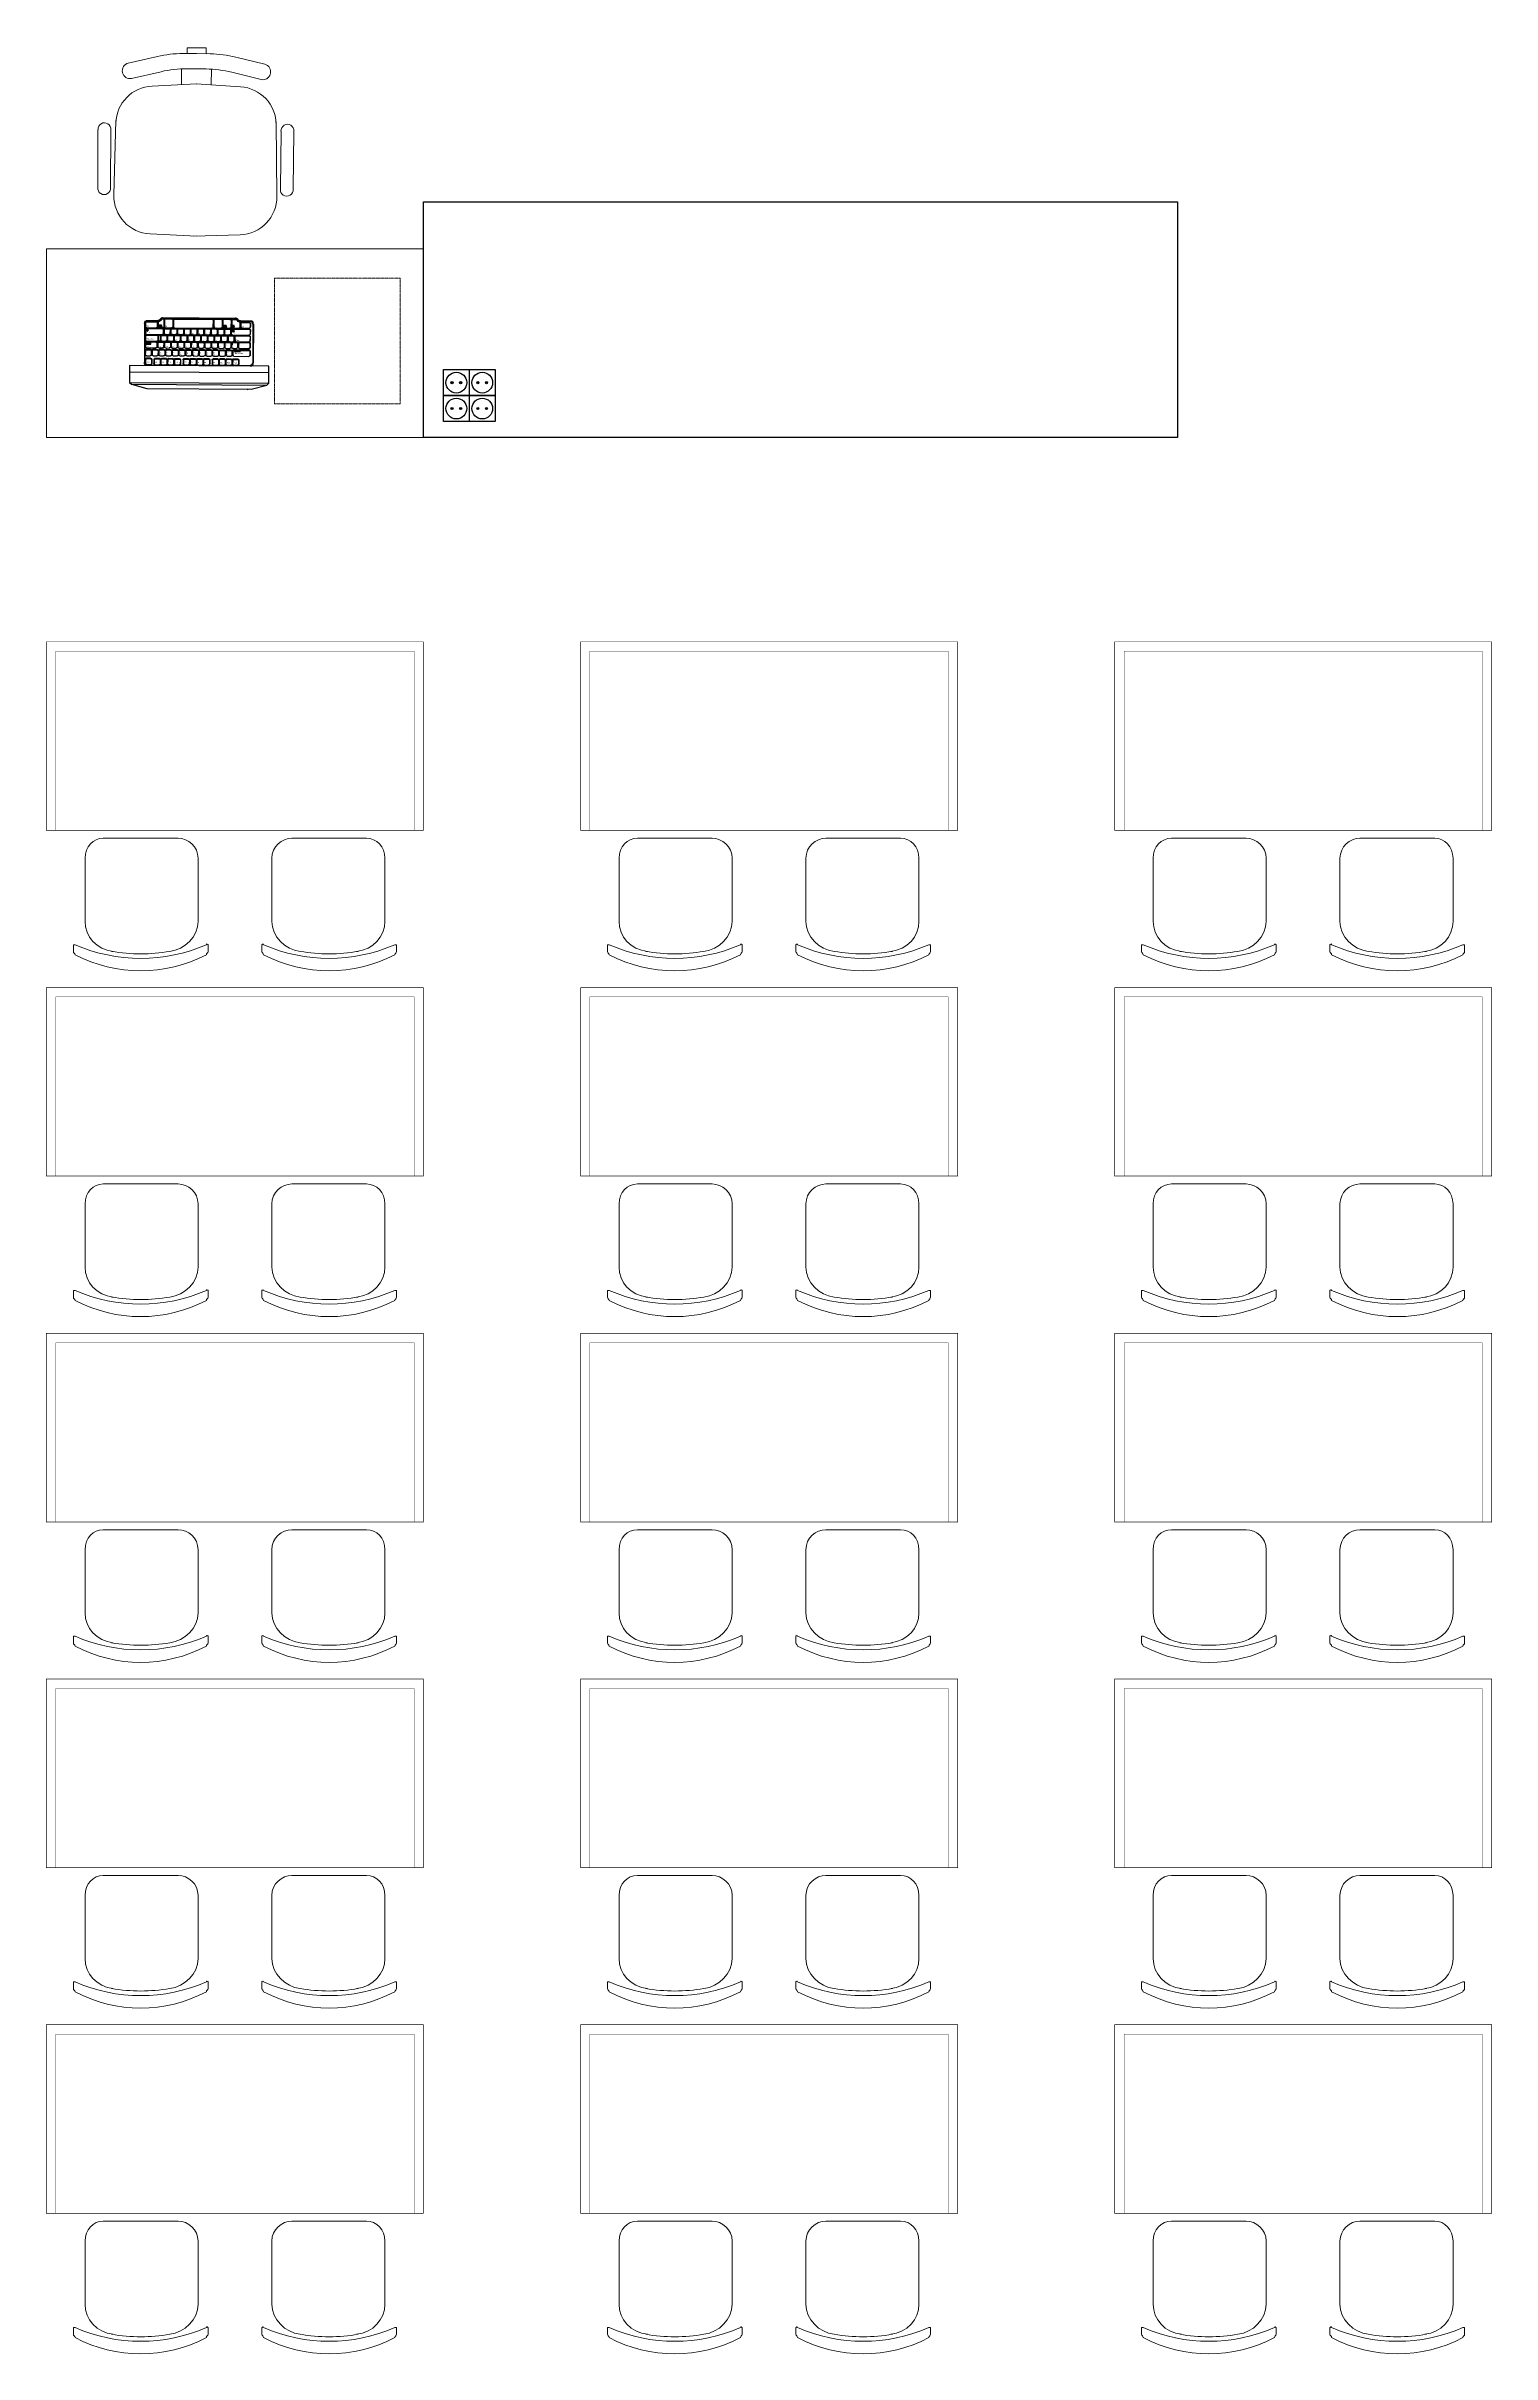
# Model space of a CAD drawing. Header units: millimetres. Extents: x -217756 to 263180, y 55413 to 130608.
# Drawn here: x 58871 to 63473, y 56233 to 63576 of the extents above; entities that cross this region are included whole.
import ezdxf

# ---------------------------------------------------------------- set-up
doc = ezdxf.new("R2010")
doc.units = ezdxf.units.MM
doc.set_wipeout_variables(frame=1)
doc.linetypes.add('HIDDEN', pattern=[6, 4, -2])
doc.layers.add('ТХ_корр_25.03.26', color=1, linetype='Continuous', lineweight=30, plot=False)
doc.layers.add('ТХ_мебель передв', color=250, linetype='Continuous', lineweight=13)
doc.styles.add('Arial 200', font='arial.ttf', dxfattribs={"height": 500})
doc.styles.add('SIMPLEX', font='simplex.shx', dxfattribs={"width": 0.85, "oblique": 7})

# ---------------------------------------------------------------- blocks, each defined once
blk = doc.blocks.new('KEY')
at = {"color": 0}
for p, q in [((-0.2, 0), (0.2, 0)), ((-0.34, -0.54), (-0.34, -0.14)), ((-0.31, -0.5), (-0.31, -0.11)), ((-0.2, -0.61), (0.2, -0.61)), ((-0.2, -0.68), (0.2, -0.68)), ((0.31, -0.5), (0.31, -0.11)), ((0.34, -0.54), (0.34, -0.14))]:
    blk.add_line(p, q, dxfattribs=at)
for centre, radius, start, end in [((0.2, -0.11), 0.109, 360, 90), ((0.2, -0.14), 0.141, 360, 90), ((-0.2, -0.14), 0.141, 90, 180), ((-0.2, -0.54), 0.141, 180, 270), ((-0.2, -0.11), 0.109, 90, 180), ((-0.2, -0.5), 0.109, 180, 270), ((0.2, -0.5), 0.109, 270, 360), ((0.2, -0.54), 0.141, 270, 360)]:
    blk.add_arc(centre, radius, start, end, dxfattribs=at)
blk = doc.blocks.new('A$C6368dfc4')
at = {"true_color": 0x000000}
h = blk.add_hatch(color=18, dxfattribs=at)
h.paths.add_polyline_path([(277427.4, -67974.6), (277424.4, -67972.8), (277427.4, -67972.8)])
h.paths.add_polyline_path([(277427.4, -67972.8), (277424.4, -67972.8), (277427.4, -67971.1)])
h = blk.add_hatch(color=18, dxfattribs=at)
h.paths.add_polyline_path([(277435.8, -67972.4), (277438.9, -67970.6), (277435.8, -67970.6)])
h.paths.add_polyline_path([(277435.8, -67970.6), (277438.9, -67970.6), (277435.8, -67968.8)])
h = blk.add_hatch(color=18, dxfattribs=at)
h.paths.add_polyline_path([(277707.4, -67998), (277704.3, -67996.2), (277707.4, -67996.2)])
h.paths.add_polyline_path([(277707.4, -67996.2), (277704.3, -67996.2), (277707.4, -67994.4)])
at = {"color": 18, "true_color": 0x000000}
for p, q in [((277418.8, -67906.8), (277418, -68030.7)), ((277420.7, -67906.8), (277419.9, -68030.7)), ((277420.7, -67907.6), (277420.6, -67916.3)), ((277421.6, -67907.6), (277421.6, -67917.3)), ((277427.4, -67901.9), (277455.8, -67902.1)), ((277428.4, -67897.3), (277460.4, -67897.5)), ((277428.4, -67899.2), (277460.4, -67899.4)), ((277428.4, -67900), (277455.8, -67900.2)), ((277459.1, -67905.4), (277459, -67917.5)), ((277460, -67904.5), (277460, -67916.5)), ((277461, -67901.5), (277460.9, -67916.5)), ((277462, -67903.2), (277461.9, -67917.5)), ((277463.3, -67912.1), (277465.7, -67918.8)), ((277470.1, -67918.8), (277467.7, -67912.1)), ((277474.4, -67918.8), (277472, -67912.2)), ((277476.7, -67888.5), (277707.7, -67890)), ((277476.7, -67890.5), (277707.7, -67891.9)), ((277476.8, -67890.8), (277476.7, -67890.8)), ((277476.7, -67892.7), (277476.7, -67892.7)), ((277480.1, -67896.1), (277479.9, -67917.6)), ((277481, -67895.1), (277480.9, -67916.7)), ((277481.4, -67895.2), (277481.3, -67916.7)), ((277482.3, -67896.1), (277482.2, -67917.6)), ((277485.7, -67890.9), (277505, -67891)), ((277485.7, -67892.8), (277505, -67892.9)), ((277508.3, -67896.3), (277508.2, -67917.8)), ((277509.2, -67895.3), (277509.1, -67916.8)), ((277509.9, -67895.4), (277509.8, -67916.9)), ((277510.9, -67896.3), (277510.7, -67917.8)), ((277514.2, -67891.1), (277633.1, -67891.8)), ((277514.2, -67893), (277633.1, -67893.7)), ((277636.4, -67897.1), (277636.3, -67918.6)), ((277637.4, -67896.1), (277637.2, -67917.6)), ((277638.3, -67896.1), (277638.2, -67917.6)), ((277639.3, -67897.1), (277639.2, -67918.6)), ((277642.6, -67891.9), (277661.9, -67892)), ((277642.6, -67893.8), (277661.9, -67893.9)), ((277665.2, -67897.2), (277665.1, -67918.8)), ((277666.2, -67896.3), (277666, -67917.8)), ((277666.9, -67896.3), (277666.7, -67917.8)), ((277667.8, -67897.2), (277667.7, -67918.8)), ((277669.2, -67913.4), (277671.5, -67920)), ((277671.2, -67892), (277690.5, -67892.1)), ((277671.2, -67893.9), (277690.5, -67894.1)), ((277675.9, -67920.1), (277673.5, -67913.4)), ((277680.2, -67920.1), (277677.8, -67913.4)), ((277693.8, -67897.4), (277693.6, -67918.9)), ((277694.7, -67896.5), (277694.6, -67918)), ((277695.4, -67896.4), (277695.3, -67918)), ((277696.4, -67897.4), (277696.2, -67919)), ((277703.8, -67913.6), (277698.3, -67913.5)), ((277698.3, -67913.5), (277698.3, -67920.8)), ((277699.2, -67914.7), (277703, -67914.8)), ((277699.2, -67916.5), (277703, -67916.5)), ((277699.7, -67892.2), (277707.7, -67892.2)), ((277699.7, -67894.1), (277707.7, -67894.1)), ((277703.5, -67915.9), (277702.9, -67918.2)), ((277703.9, -67916.6), (277703.5, -67915.9)), ((277703.8, -67920.8), (277703.8, -67913.6)), ((277704.8, -67915.6), (277703.9, -67916.6)), ((277704.3, -67916.9), (277705.2, -67915.9)), ((277705.2, -67917.2), (277704.3, -67916.9)), ((277704.8, -67915.6), (277705.2, -67915.9)), ((277722.3, -67904.8), (277722.2, -67919.1)), ((277723.3, -67903.1), (277723.2, -67918.2)), ((277723.9, -67906.1), (277723.8, -67918.2)), ((277756, -67899.4), (277723.9, -67899.2)), ((277756, -67901.3), (277723.9, -67901.1)), ((277724.8, -67907.1), (277724.8, -67919.1)), ((277728.2, -67901.9), (277751.2, -67902)), ((277728.2, -67903.8), (277751.1, -67903.9)), ((277754.5, -67907.3), (277754.4, -67919.3)), ((277755.4, -67906.3), (277755.3, -67918.4)), ((277763.5, -67908.9), (277762.8, -68032.8)), ((277765.4, -67908.9), (277764.7, -68032.8)), ((277420.3, -67968.4), (277420.2, -67980.5)), ((277420.4, -67947), (277420.4, -67959.1)), ((277420.6, -67925.6), (277420.5, -67937.7)), ((277421.3, -67969.4), (277421.2, -67981.5)), ((277421.4, -67948), (277421.3, -67960.1)), ((277421.5, -67926.6), (277421.4, -67938.7)), ((277426.6, -67928.7), (277423.7, -67928.5)), ((277423.7, -67928.5), (277427.4, -67931.9)), ((277424.4, -67970.7), (277424.3, -67975)), ((277424.4, -67972.8), (277427.4, -67971.1)), ((277424.4, -67972.8), (277438.4, -67972.9)), ((277427.4, -67974.6), (277424.4, -67972.8)), ((277424.5, -67984.8), (277454.4, -67985)), ((277424.6, -67963.4), (277464, -67963.7)), ((277424.6, -67964.2), (277454.5, -67964.4)), ((277424.6, -67966.1), (277454.5, -67966.3)), ((277424.7, -67944.7), (277458, -67944.9)), ((277424.8, -67942), (277474.6, -67942.3)), ((277424.8, -67942.8), (277464.2, -67943)), ((277424.9, -67920.6), (277455.7, -67920.8)), ((277424.9, -67921.4), (277474.7, -67921.7)), ((277424.9, -67923.3), (277474.7, -67923.6)), ((277438.9, -67970.6), (277425.1, -67970.5)), ((277426.6, -67924.8), (277426.6, -67928.7)), ((277426.6, -67924.8), (277428.3, -67924.8)), ((277427.4, -67931.9), (277431.2, -67928.5)), ((277427.4, -67971.1), (277427.4, -67974.6)), ((277428.3, -67928.7), (277428.3, -67924.8)), ((277431.2, -67928.5), (277428.3, -67928.7)), ((277438.9, -67970.6), (277435.8, -67968.8)), ((277435.8, -67968.8), (277435.8, -67972.4)), ((277435.8, -67972.4), (277438.9, -67970.6)), ((277438.9, -67972.7), (277438.9, -67968.8)), ((277457.8, -67969.6), (277457.7, -67981.7)), ((277458.7, -67968.7), (277458.7, -67980.7)), ((277461.3, -67948.2), (277461.2, -67960.3)), ((277462.2, -67947.3), (277462.2, -67959.4)), ((277476.6, -67920.9), (277465.2, -67920.9)), ((277468.4, -67947.3), (277468.3, -67959.4)), ((277478, -67927), (277478, -67939)), ((277479, -67926), (277478.9, -67938.1)), ((277485.5, -67921), (277504.8, -67921.1)), ((277514.1, -67921.2), (277632.9, -67921.9)), ((277642.5, -67922), (277661.7, -67922.1)), ((277671, -67922.1), (277690.3, -67922.3)), ((277693.8, -67927.3), (277693.7, -67939.4)), ((277694.8, -67928.3), (277694.7, -67940.3)), ((277697, -67930.2), (277700.7, -67933.6)), ((277699.9, -67930.4), (277697, -67930.2)), ((277698, -67943.7), (277750.9, -67944)), ((277698.1, -67923.1), (277751, -67923.4)), ((277698.1, -67925), (277751, -67925.3)), ((277698.3, -67917.3), (277703.8, -67917.4)), ((277698.3, -67919), (277703.8, -67919.1)), ((277698.3, -67920.8), (277703.8, -67920.8)), ((277699.1, -67919.9), (277702.9, -67919.9)), ((277699.2, -67918.2), (277702.9, -67918.2)), ((277699.5, -67922.3), (277718.9, -67922.4)), ((277699.9, -67926.5), (277701.6, -67926.5)), ((277699.9, -67926.5), (277699.9, -67930.4)), ((277700.7, -67933.6), (277704.4, -67930.2)), ((277701.6, -67930.4), (277701.6, -67926.5)), ((277704.4, -67930.2), (277701.6, -67930.4)), ((277702.9, -67918.2), (277705.2, -67917.2)), ((277704.8, -67948.8), (277704.7, -67960.9)), ((277705.7, -67949.8), (277705.6, -67961.8)), ((277709, -67965.2), (277750.8, -67965.4)), ((277709.1, -67944.5), (277750.9, -67944.8)), ((277709.1, -67946.4), (277750.9, -67946.7)), ((277716.4, -67970.3), (277716.3, -67982.3)), ((277717.3, -67971.2), (277717.2, -67983.3)), ((277720.5, -67986.6), (277750.6, -67986.8)), ((277720.7, -67966), (277750.8, -67966.2)), ((277720.7, -67967.9), (277750.7, -67968.1)), ((277728.1, -67922.5), (277751, -67922.6)), ((277754.1, -67971.5), (277754, -67983.5)), ((277754.2, -67950.1), (277754.1, -67962.1)), ((277754.3, -67928.7), (277754.2, -67940.7)), ((277755, -67970.5), (277754.9, -67982.6)), ((277755.1, -67949.1), (277755.1, -67961.2)), ((277755.3, -67927.7), (277755.2, -67939.8)), ((277371.1, -68040.7), (277370.8, -68094.9)), ((277371, -68060.7), (277813.9, -68063.4)), ((277814, -68043.5), (277371.1, -68040.7)), ((277420.8, -68022), (277420.8, -68031.6)), ((277421.8, -68022.9), (277421.7, -68032.6)), ((277437.2, -68017.8), (277425.1, -68017.7)), ((277437.2, -68019.7), (277425.1, -68019.6)), ((277437.1, -68038.4), (277427.4, -68038.3)), ((277427.5, -68038.3), (277755.1, -68040.4)), ((277440.5, -68023), (277440.4, -68035.1)), ((277441.4, -68022.1), (277441.4, -68034.1)), ((277698.4, -67995.1), (277698.3, -68007.2)), ((277699.3, -67996.1), (277699.2, -68008.1)), ((277702.5, -68011.5), (277750.5, -68011.8)), ((277702.7, -67990.9), (277750.6, -67991.2)), ((277702.7, -67992.8), (277750.6, -67993.1)), ((277704.3, -67996.2), (277707.4, -67994.4)), ((277707.4, -67998), (277704.3, -67996.2)), ((277704.3, -67996.2), (277723.7, -67996.3)), ((277707.4, -67994.4), (277707.4, -67998)), ((277753.9, -67996.4), (277753.8, -68008.5)), ((277754.9, -67995.5), (277754.8, -68007.5)), ((277813.7, -68097.6), (277814, -68043.5)), ((277370.8, -68094.9), (277813.7, -68097.6)), ((277370.8, -68094.9), (277376.5, -68100.6)), ((277376.5, -68100.6), (277808, -68103.3)), ((277376.5, -68100.6), (277426.2, -68113.7)), ((277426.2, -68113.7), (277758.1, -68115.7)), ((277758.1, -68115.7), (277808, -68103.3)), ((277808, -68103.3), (277813.7, -68097.6))]:
    blk.add_line(p, q, dxfattribs=at)
for points in [[(277427.5, -68040.2), (277755.1, -68042.3)], [(277744.8, -68115.6), (277745.7, -68118.4)]]:
    blk.add_lwpolyline(points, dxfattribs=at)
at = {"color": 18, "true_color": 0x000000, "extrusion": (0, 0, -1)}
for centre, major_axis, ratio, start_param, end_param in [((277428.3, -67906.9), (-6.78, -6.69), 1, 0.785398, 2.356194), ((277424.9, -67916.3), (-3.01, 3.05), 1, 3.926991, 5.497787), ((277428.3, -67906.9), (-5.42, -5.35), 1, 0.785398, 2.356194), ((277428.3, -67907.6), (-5.42, -5.35), 1, 0.785398, 2.356194), ((277427.4, -67907.6), (-4.07, -4.02), 1, 0.785398, 2.356194), ((277455.7, -67916.5), (-3.05, -3.01), 1, 3.926991, 5.497787), ((277455.8, -67904.5), (-3.01, 3.05), 1, 0.785398, 2.356194), ((277455.8, -67905.4), (-2.37, -2.34), 1, 2.356194, 3.926991), ((277460.5, -67888), (-6.69, 6.78), 1, 2.907036, 3.926991), ((277460.5, -67888), (-8.03, 8.13), 1, 2.907036, 3.926991), ((277465.2, -67916.6), (-3.01, 3.05), 1, 3.926991, 5.497787), ((277462.9, -67901.5), (-1.36, -1.34), 1, 0.785398, 2.169734), ((277463.9, -67903.2), (-1.36, -1.34), 1, 0.785398, 2.130466), ((277460.5, -67888), (-8.28, 8.38), 1, 2.907036, 3.74053), ((277465.5, -67912.1), (-2.17, 0.01), 0.316309, 3.141593, 6.283185), ((277460.5, -67888), (-9.74, -9.62), 1, 4.477832, 5.272059), ((277466.7, -67915.4), (-2.17, 0.01), 0.316309, 3.141593, 6.283185), ((277469.8, -67912.1), (-2.17, 0.01), 0.316309, 0, 3.141593), ((277476.6, -67898.1), (-6.69, 6.78), 1, -0.234557, 0.785398), ((277471, -67915.5), (-2.17, 0.01), 0.316309, 0, 3.141593), ((277476.6, -67898.1), (-5.42, -5.35), 1, 1.336239, 2.356194), ((277476.6, -67898.1), (-5.11, 5.17), 1, -0.234557, 0.785398), ((277476.6, -67898.1), (-3.77, 3.81), 1, -0.234557, 0.785398), ((277476.6, -67916.6), (-3.05, -3.01), 1, 3.926991, 5.497787), ((277476.7, -67896), (-2.37, -2.34), 1, 2.356194, 3.926991), ((277476.7, -67895.1), (-3.01, 3.05), 1, 0.785398, 2.356194), ((277485.6, -67916.7), (-3.01, 3.05), 1, 3.926991, 5.497787), ((277485.7, -67895.2), (-3.05, -3.01), 1, 0.785398, 2.356194), ((277485.7, -67896.1), (-2.37, -2.34), 1, 0.785398, 2.356194), ((277504.8, -67916.8), (-3.05, -3.01), 1, 3.926991, 5.497787), ((277505, -67895.3), (-3.01, 3.05), 1, 0.785398, 2.356194), ((277504.9, -67896.3), (-2.37, -2.34), 1, 2.356194, 3.926991), ((277514.1, -67916.9), (-3.01, 3.05), 1, 3.926991, 5.497787), ((277514.2, -67895.4), (-3.05, -3.01), 1, 0.785398, 2.356194), ((277514.2, -67896.3), (-2.34, 2.37), 1, -0.785398, 0.785398), ((277633.1, -67896.1), (-3.01, 3.05), 1, 0.785398, 2.356194), ((277633.1, -67897.1), (-2.37, -2.34), 1, 2.356194, 3.926991), ((277642.6, -67896.2), (-3.05, -3.01), 1, 0.785398, 2.356194), ((277642.6, -67897.1), (-2.37, -2.34), 1, 0.785398, 2.356194), ((277661.9, -67896.3), (-3.01, 3.05), 1, 0.785398, 2.356194), ((277661.9, -67897.2), (-2.37, -2.34), 1, 2.356194, 3.926991), ((277671.2, -67896.3), (-3.05, -3.01), 1, 0.785398, 2.356194), ((277671.2, -67897.3), (-2.34, 2.37), 1, -0.785398, 0.785398), ((277671.3, -67913.4), (-2.17, 0.01), 0.316309, 3.141593, 6.283185), ((277672.5, -67916.7), (-2.17, 0.01), 0.316309, 3.141593, 6.283185), ((277675.7, -67913.4), (-2.17, 0.01), 0.316309, 0, 3.141593), ((277676.8, -67916.7), (-2.17, 0.01), 0.316309, 0, 3.141593), ((277690.4, -67896.4), (-3.01, 3.05), 1, 0.785398, 2.356194), ((277690.4, -67897.4), (-2.34, 2.37), 1, 0.785398, 2.356194), ((277699.7, -67896.5), (-3.01, 3.05), 1, -0.785398, 0.785398), ((277699.7, -67897.4), (-2.34, 2.37), 1, -0.785398, 0.785398), ((277707.7, -67899.5), (-6.78, -6.69), 1, 2.356194, 3.37615), ((277707.7, -67899.5), (-5.42, -5.35), 1, 2.356194, 3.37615), ((277707.7, -67899.5), (-5.17, -5.11), 1, 2.356194, 3.37615), ((277707.7, -67899.5), (-3.81, -3.77), 1, 2.356194, 3.37615), ((277724, -67889.6), (-9.62, 9.74), 1, 4.152719, 4.946946), ((277724, -67889.6), (-8.38, -8.28), 1, 5.684248, 6.517742), ((277724, -67889.6), (-8.13, -8.03), 1, 5.497787, 6.517742), ((277724, -67889.6), (-6.69, 6.78), 1, 3.926991, 4.946946), ((277720.4, -67904.8), (-1.34, 1.36), 1, 1.011126, 2.356194), ((277721.4, -67903.1), (-1.34, 1.36), 1, 0.971859, 2.356194), ((277728.2, -67906.1), (-3.05, -3.01), 1, 0.785398, 2.356194), ((277728.2, -67907.1), (-2.37, -2.34), 1, 0.785398, 2.356194), ((277751.1, -67907.2), (-2.37, -2.34), 1, 2.356194, 3.926991), ((277751.1, -67906.3), (-3.05, -3.01), 1, 2.356194, 3.926991), ((277424.5, -67980.5), (-3.01, 3.05), 1, 3.926991, 5.497787), ((277424.6, -67968.5), (-3.05, -3.01), 1, 0.785398, 2.356194), ((277424.7, -67947.1), (-3.05, -3.01), 1, 0.785398, 2.356194), ((277424.7, -67959.1), (-3.01, 3.05), 1, 3.926991, 5.497787), ((277424.8, -67937.7), (-3.01, 3.05), 1, 3.926991, 5.497787), ((277424.9, -67925.7), (-3.05, -3.01), 1, 0.785398, 2.356194), ((277424.5, -67981.5), (-2.34, 2.37), 1, 3.926991, 5.497787), ((277424.6, -67960.1), (-2.34, 2.37), 1, 3.926991, 5.497787), ((277424.6, -67969.4), (-2.37, -2.34), 1, 0.785398, 2.356194), ((277424.8, -67938.7), (-2.34, 2.37), 1, 3.926991, 5.497787), ((277424.7, -67948), (-2.37, -2.34), 1, 0.785398, 2.356194), ((277424.9, -67926.6), (-2.37, -2.34), 1, 0.785398, 2.356194), ((277424.9, -67917.3), (-2.34, 2.37), 1, 3.926991, 5.497787), ((277454.4, -67980.7), (-3.05, -3.01), 1, 3.926991, 5.497787), ((277454.4, -67981.7), (-2.37, -2.34), 1, 3.926991, 5.497787), ((277454.5, -67968.7), (-3.01, 3.05), 1, 0.785398, 2.356194), ((277454.5, -67969.6), (-2.34, 2.37), 1, 0.785398, 2.356194), ((277455.7, -67917.5), (-2.34, 2.37), 1, 2.356194, 3.926991), ((277457.9, -67959.3), (-3.05, -3.01), 1, 3.926991, 5.497787), ((277457.9, -67960.3), (-2.34, 2.37), 1, 2.356194, 3.926991), ((277458, -67947.3), (-3.01, 3.05), 1, 0.785398, 2.356194), ((277457.9, -67948.2), (-2.37, -2.34), 1, 2.356194, 3.926991), ((277465.2, -67917.5), (-2.34, 2.37), 1, 3.926991, 5.497787), ((277464.1, -67959.4), (-3.05, -3.01), 1, 3.926991, 5.497787), ((277464.1, -67947.3), (-3.01, 3.05), 1, 0.785398, 2.356194), ((277467.9, -67918.8), (-2.17, 0.01), 0.316309, 3.141593, 6.283185), ((277472.2, -67918.8), (-2.17, 0.01), 0.316309, 0, 3.141593), ((277474.6, -67938), (-3.05, -3.01), 1, 3.926991, 5.497787), ((277474.6, -67939), (-2.34, 2.37), 1, 2.356194, 3.926991), ((277474.7, -67926), (-3.01, 3.05), 1, 0.785398, 2.356194), ((277474.7, -67926.9), (-2.37, -2.34), 1, 2.356194, 3.926991), ((277476.6, -67917.6), (-2.34, 2.37), 1, 2.356194, 3.926991), ((277485.5, -67917.7), (-2.34, 2.37), 1, 3.926991, 5.497787), ((277504.8, -67917.8), (-2.34, 2.37), 1, 2.356194, 3.926991), ((277514.1, -67917.8), (-2.37, -2.34), 1, 5.497787, 7.068583), ((277632.9, -67917.6), (-3.05, -3.01), 1, 3.926991, 5.497787), ((277632.9, -67918.6), (-2.34, 2.37), 1, 2.356194, 3.926991), ((277642.5, -67917.7), (-3.01, 3.05), 1, 3.926991, 5.497787), ((277642.5, -67918.6), (-2.34, 2.37), 1, 3.926991, 5.497787), ((277661.8, -67917.8), (-3.05, -3.01), 1, 3.926991, 5.497787), ((277661.8, -67918.7), (-2.34, 2.37), 1, 2.356194, 3.926991), ((277671, -67917.8), (-3.01, 3.05), 1, 3.926991, 5.497787), ((277671, -67918.8), (-2.37, -2.34), 1, 5.497787, 7.068583), ((277673.7, -67920), (-2.17, 0.01), 0.316309, 3.141593, 6.283185), ((277678, -67920.1), (-2.17, 0.01), 0.316309, 0, 3.141593), ((277690.3, -67918), (-3.05, -3.01), 1, 3.926991, 5.497787), ((277690.3, -67918.9), (-2.37, -2.34), 1, 3.926991, 5.497787), ((277698, -67939.4), (-3.01, 3.05), 1, 3.926991, 5.497787), ((277698.1, -67927.4), (-3.05, -3.01), 1, 0.785398, 2.356194), ((277698, -67940.4), (-2.37, -2.34), 1, 5.497787, 7.068583), ((277698.1, -67928.3), (-2.34, 2.37), 1, -0.785398, 0.785398), ((277699.6, -67918), (-3.05, -3.01), 1, 5.497787, 7.068583), ((277699.6, -67919), (-2.37, -2.34), 1, 5.497787, 7.068583), ((277709, -67960.9), (-3.05, -3.01), 1, 5.497787, 7.068583), ((277709.1, -67948.8), (-3.01, 3.05), 1, -0.785398, 0.785398), ((277709, -67961.8), (-2.37, -2.34), 1, 5.497787, 7.068583), ((277709, -67949.8), (-2.34, 2.37), 1, -0.785398, 0.785398), ((277720.6, -67982.4), (-3.05, -3.01), 1, 5.497787, 7.068583), ((277720.6, -67970.3), (-3.01, 3.05), 1, -0.785398, 0.785398), ((277720.6, -67983.3), (-2.37, -2.34), 1, 5.497787, 7.068583), ((277720.6, -67971.3), (-2.34, 2.37), 1, -0.785398, 0.785398), ((277718.9, -67918.1), (-3.05, -3.01), 1, 3.926991, 5.497787), ((277718.9, -67919.1), (-2.37, -2.34), 1, 3.926991, 5.497787), ((277728.1, -67918.2), (-3.01, 3.05), 1, 3.926991, 5.497787), ((277728.1, -67919.2), (-2.34, 2.37), 1, 3.926991, 5.497787), ((277750.7, -67982.5), (-3.01, 3.05), 1, 2.356194, 3.926991), ((277750.6, -67983.5), (-2.34, 2.37), 1, 2.356194, 3.926991), ((277750.7, -67971.4), (-2.37, -2.34), 1, 2.356194, 3.926991), ((277750.8, -67961.1), (-3.01, 3.05), 1, 2.356194, 3.926991), ((277750.8, -67962.1), (-2.34, 2.37), 1, 2.356194, 3.926991), ((277750.7, -67970.5), (-3.05, -3.01), 1, 2.356194, 3.926991), ((277750.9, -67939.7), (-3.01, 3.05), 1, 2.356194, 3.926991), ((277750.9, -67940.7), (-2.34, 2.37), 1, 2.356194, 3.926991), ((277750.9, -67949.1), (-3.05, -3.01), 1, 2.356194, 3.926991), ((277750.9, -67950), (-2.37, -2.34), 1, 2.356194, 3.926991), ((277751.1, -67918.3), (-3.01, 3.05), 1, 2.356194, 3.926991), ((277751, -67919.3), (-2.34, 2.37), 1, 2.356194, 3.926991), ((277751, -67927.7), (-3.05, -3.01), 1, 2.356194, 3.926991), ((277751, -67928.6), (-2.37, -2.34), 1, 2.356194, 3.926991), ((277427.5, -68030.7), (-6.69, 6.78), 1, 3.926991, 5.497787), ((277427.5, -68030.7), (-5.35, 5.42), 1, 3.926991, 5.497787), ((277427.4, -68031.7), (-4.75, -4.69), 1, 5.497787, 7.068583), ((277425.1, -68022), (-3.05, -3.01), 1, 0.785398, 2.356194), ((277427.4, -68032.6), (-4.02, 4.07), 1, 3.926991, 5.497787), ((277425.1, -68022.9), (-2.34, 2.37), 1, -0.785398, 0.785398), ((277437.1, -68034.1), (-3.05, -3.01), 1, 3.926991, 5.497787), ((277437.1, -68035.1), (-2.37, -2.34), 1, 3.926991, 5.497787), ((277437.2, -68022.1), (-3.01, 3.05), 1, 0.785398, 2.356194), ((277437.2, -68023), (-2.34, 2.37), 1, 0.785398, 2.356194), ((277702.6, -68007.2), (-3.01, 3.05), 1, 3.926991, 5.497787), ((277702.6, -67995.2), (-3.05, -3.01), 1, 0.785398, 2.356194), ((277702.6, -68008.2), (-2.37, -2.34), 1, 5.497787, 7.068583), ((277702.6, -67996.1), (-2.34, 2.37), 1, -0.785398, 0.785398), ((277750.5, -68007.5), (-3.01, 3.05), 1, 2.356194, 3.926991), ((277750.5, -68008.5), (-2.34, 2.37), 1, 2.356194, 3.926991), ((277750.6, -67995.5), (-3.05, -3.01), 1, 2.356194, 3.926991), ((277750.6, -67996.4), (-2.37, -2.34), 1, 2.356194, 3.926991)]:
    blk.add_ellipse(centre, major_axis=major_axis, ratio=ratio, start_param=start_param, end_param=end_param, dxfattribs=at)
at = {"color": 18, "true_color": 0x000000}
for centre, major_axis, start_param, end_param in [((277707.7, -67899.5), (6.78, 6.69), -0.234557, 0.785398), ((277707.7, -67899.5), (5.35, -5.42), 1.336239, 2.356194), ((277724, -67889.6), (8.13, 8.03), 2.907036, 3.926991), ((277724, -67889.6), (6.78, 6.69), 2.907036, 3.926991), ((277755.9, -67908.9), (6.69, -6.78), 0.785398, 2.356194), ((277755.9, -67908.9), (5.35, -5.42), 0.785398, 2.356194), ((277755.1, -68032.7), (6.78, 6.69), 3.926991, 5.497787), ((277755.1, -68032.7), (5.42, 5.35), 3.926991, 5.497787)]:
    blk.add_ellipse(centre, major_axis=major_axis, ratio=1, start_param=start_param, end_param=end_param, dxfattribs=at)
for points in [[(277424.4, -67972.8), (277424.4, -67972.8), (277424.4, -67972.8)], [(277438.9, -67970.6), (277438.9, -67970.6), (277438.9, -67970.6)]]:
    blk.add_solid(points, dxfattribs=at)
at = {"color": 18, "true_color": 0x000000, "xscale": -30.48000000044703, "yscale": 30.48000000044703, "zscale": 60.96, "rotation": 179.6461674618924}
for p in [(277430.4, -68009.8), (277451.8, -68010), (277469.8, -67985.1), (277473.2, -68010.1), (277479.6, -67963.8), (277490, -67942.4), (277491.2, -67985.2), (277494.6, -68010.2), (277501, -67963.9), (277511.4, -67942.5), (277512.6, -67985.4), (277516, -68010.3), (277522.4, -67964), (277532.8, -67942.7), (277534, -67985.5), (277537.4, -68010.5), (277543.8, -67964.2), (277554.2, -67942.8), (277555.4, -67985.6), (277558.8, -68010.6), (277565.2, -67964.3), (277575.6, -67942.9), (277576.8, -67985.8), (277580.2, -68010.7), (277586.6, -67964.4), (277597, -67943.1), (277598.2, -67985.9), (277601.6, -68010.9), (277608, -67964.5), (277618.4, -67943.2), (277619.6, -67986), (277623, -68011), (277629.4, -67964.7), (277639.8, -67943.3), (277641, -67986.2), (277644.4, -68011.1), (277650.8, -67964.8), (277661.2, -67943.5), (277662.4, -67986.3), (277672.2, -67964.9), (277682.6, -67943.6), (277683.8, -67986.4), (277693.6, -67965.1), (277705.2, -67986.5), (277458.7, -68038.5), (277480.1, -68038.7), (277501.5, -68038.8), (277522.9, -68038.9), (277551.5, -68039.1), (277572.9, -68039.2), (277594.3, -68039.4), (277615.7, -68039.5), (277644.2, -68039.7), (277665.6, -68039.8), (277665.8, -68011.3), (277687, -68039.9), (277687.2, -68011.4), (277708.4, -68040.1)]:
    blk.add_blockref('KEY', p, dxfattribs=at)
at = {"color": 18, "true_color": 0x000000}
for s, height, style, p in [('Ctrl', 3.81, 'Arial 200', (277423.5, -67917.8)), ('Alt', 3.81, 'Arial 200', (277484.4, -67918.2)), ('Alt', 3.81, 'Arial 200', (277640.6, -67920.1)), ('Ctrl', 3.81, 'Arial 200', (277727, -67919.7)), ('Tab', 3.81, 'Arial 200', (277422.5, -67982.3)), ('Shift', 3.81, 'Arial 200', (277423.4, -67937.9)), ('CapsLock', 3.81, 'Arial 200', (277424.6, -67957.1)), ('`', 3.81, 'Arial 200', (277424.6, -67993.5)), ('Q', 3.81, 'Arial 200', (277465.8, -67982.6)), ('A', 3.81, 'Arial 200', (277474.4, -67962.3)), ('Z', 3.81, 'Arial 200', (277484.8, -67941)), ('W', 3.81, 'Arial 200', (277487.2, -67983)), ('S', 3.81, 'Arial 200', (277495.8, -67962.5)), ('X', 3.81, 'Arial 200', (277506.2, -67941.1)), ('E', 3.81, 'Arial 200', (277507.8, -67983.1)), ('D', 3.81, 'Arial 200', (277517.2, -67962.6)), ('C', 3.81, 'Arial 200', (277527.6, -67941.3)), ('R', 3.81, 'Arial 200', (277529.2, -67983.3)), ('F', 2.38, 'SIMPLEX', (277538.6, -67961.3)), ('V', 3.81, 'Arial 200', (277549, -67941.4)), ('T', 3.81, 'Arial 200', (277551.4, -67983.4)), ('G', 3.81, 'Arial 200', (277560, -67962.9)), ('B', 3.81, 'Arial 200', (277570.4, -67941.5)), ('Y', 3.81, 'Arial 200', (277571.7, -67983.5)), ('H', 3.81, 'Arial 200', (277581.4, -67963)), ('N', 3.81, 'Arial 200', (277591.8, -67941.6)), ('U', 3.81, 'Arial 200', (277592.8, -67983.6)), ('J', 3.81, 'Arial 200', (277602.8, -67963.1)), ('M', 3.81, 'Arial 200', (277613.2, -67941.8)), ('I', 3.81, 'Arial 200', (277615.3, -67983.8)), ('K', 3.81, 'Arial 200', (277624.2, -67963.2)), ('<', 3.81, 'Arial 200', (277634, -67938.9)), ('O', 3.81, 'Arial 200', (277634.7, -67983.9)), (',', 3.81, 'Arial 200', (277635.4, -67928.3)), ('L', 3.81, 'Arial 200', (277645.6, -67963.4)), ('>', 3.81, 'Arial 200', (277655.4, -67939)), ('P', 3.81, 'Arial 200', (277656.1, -67984)), ('.', 3.81, 'Arial 200', (277656.4, -67929.1)), (':', 3.81, 'Arial 200', (277666.4, -67961.2)), (';', 3.81, 'Arial 200', (277666.5, -67951.8)), ('?', 3.81, 'Arial 200', (277676.2, -67939.3)), ('/', 3.81, 'Arial 200', (277676.7, -67932.5)), ('[', 3.81, 'Arial 200', (277677.1, -67974.3)), ('{', 3.81, 'Arial 200', (277678, -67982.2)), ('"', 3.81, 'Arial 200', (277687.8, -67959.8)), ("'", 3.81, 'Arial 200', (277688.7, -67948.9)), ('Shift', 3.81, 'Arial 200', (277695.1, -67939.6)), (']', 3.81, 'Arial 200', (277698.5, -67974.4)), ('}', 3.81, 'Arial 200', (277699.4, -67982.3)), ('Enter', 3.81, 'Arial 200', (277708.4, -67962.8)), ('\\', 3.81, 'Arial 200', (277721.2, -67975.1)), ('|', 3.81, 'Arial 200', (277721.9, -67982.2)), ('~', 3.81, 'Arial 200', (277423.7, -68004.7)), ('Esc', 3.81, 'Arial 200', (277425.9, -68032)), ('1', 3.81, 'Arial 200', (277446, -68001.4)), ('!', 3.81, 'Arial 200', (277446.8, -68007.8)), ('F1', 3.81, 'Arial 200', (277452.7, -68032.2)), ('@', 3.81, 'Arial 200', (277467, -68006.7)), ('2', 3.81, 'Arial 200', (277467.4, -68001.5)), ('F2', 3.81, 'Arial 200', (277474.1, -68032.4)), ('#', 3.81, 'Arial 200', (277488.4, -68008.8)), ('3', 3.81, 'Arial 200', (277488.8, -68001.6)), ('F3', 3.81, 'Arial 200', (277495.5, -68032.4)), ('$', 3.81, 'Arial 200', (277509.8, -68008.8)), ('4', 3.81, 'Arial 200', (277510.2, -68001.8)), ('F4', 3.81, 'Arial 200', (277516.9, -68032.6)), ('%', 3.81, 'Arial 200', (277531.2, -68008)), ('5', 3.81, 'Arial 200', (277531.6, -68001.8)), ('F5', 3.81, 'Arial 200', (277545.5, -68032.7)), ('6', 3.81, 'Arial 200', (277553, -68002)), ('^ ', 3.81, 'Arial 200', (277553.6, -68005.8)), ('F6', 3.81, 'Arial 200', (277566.9, -68032.9)), ('&', 3.81, 'Arial 200', (277574, -68008.3)), ('7', 3.81, 'Arial 200', (277574.4, -68002.1)), ('F7', 3.81, 'Arial 200', (277588.3, -68033.1)), ('8', 3.81, 'Arial 200', (277595.8, -68002.2)), ('*', 3.81, 'Arial 200', (277596.3, -68005.3)), ('F8', 3.81, 'Arial 200', (277609.7, -68033.1)), ('9', 3.81, 'Arial 200', (277617.2, -68002.4)), ('(', 3.81, 'Arial 200', (277618.4, -68008.7)), ('F9', 3.81, 'Arial 200', (277638.2, -68033.3)), ('0', 3.81, 'Arial 200', (277638.6, -68002.5)), (')', 3.81, 'Arial 200', (277639.8, -68008.8)), ('_', 3.81, 'Arial 200', (277660, -68006.9)), ('F10', 3.81, 'Arial 200', (277659.6, -68033.5)), ('-', 3.81, 'Arial 200', (277660.4, -67998.4)), ('F11', 3.81, 'Arial 200', (277681, -68033.7)), ('=', 3.81, 'Arial 200', (277682.1, -67999.7)), ('+', 3.81, 'Arial 200', (277682.2, -68008.1)), ('F12', 3.81, 'Arial 200', (277702.4, -68033.8)), ('Backspace', 3.81, 'Arial 200', (277706.4, -68004.3))]:
    blk.add_text(s, height=height, rotation=359.64617, dxfattribs=dict(at, style=style)).set_placement(p)
blk = doc.blocks.new('У058')
at = {"layer": 'ТХ_мебель передв', "ltscale": 100}
for points, const_width in [([(70477.5, 42777), (71077.5, 42777), (71077.5, 41577), (70477.5, 41577)], 2), ([(70507.5, 42747), (71077.5, 42747), (71077.5, 41607), (70507.5, 41607)], 1)]:
    blk.add_lwpolyline(points, close=True, dxfattribs=dict(at, const_width=const_width))
blk = doc.blocks.new('A$C19486162')
at = {"layer": 'ТХ_мебель передв', "rotation": 270}
for p in [(-109092.1, 76852.4), (-107392.1, 76852.4), (-105692.1, 76852.4), (-109092.1, 75752.4), (-107392.1, 75752.4), (-105692.1, 75752.4), (-109092.1, 74652.4), (-107392.1, 74652.4), (-105692.1, 74652.4), (-109092.1, 73552.4), (-107392.1, 73552.4), (-105692.1, 73552.4), (-109092.1, 72452.4), (-107392.1, 72452.4), (-105692.1, 72452.4)]:
    blk.add_blockref('У058', p, dxfattribs=at)
blk = doc.blocks.new('У060')
at = {"layer": 'ТХ_мебель передв', "lineweight": 0, "ltscale": 100, "transparency": 33554687}
for points in [[(66977.2, 41937.5), (67178.2, 41937.5)], [(67273.5, 41969.3), (67252.3, 41969.3)], [(66913.7, 41635.9), (66913.7, 41874)], [(66977.2, 41577.7), (67178.2, 41577.7)], [(67273.5, 41540.7), (67252.3, 41540.7)]]:
    blk.add_lwpolyline(points, dxfattribs=at)
for centre, radius, start, end in [((66773.8, 41755), 522.2, 336.40292, 23.59708), ((66737, 41755), 544.4, 350.20645, 9.79355)]:
    blk.add_arc(centre, radius, start, end, dxfattribs=at)
for points in [[(66913.7, 41874), (66913.7, 41905.8), (66940.1, 41937.5), (66977.2, 41937.5)], [(67178.2, 41937.5), (67225.9, 41937.5), (67268.2, 41895.2), (67273.5, 41847.6)], [(67252.3, 41964), (67247, 41964), (67252.3, 41969.3), (67252.3, 41969.3)], [(67273.5, 41969.3), (67278.8, 41969.3), (67278.8, 41964), (67284.1, 41964)], [(66977.2, 41577.7), (66940.1, 41577.7), (66913.7, 41604.2), (66913.7, 41635.9)], [(67273.5, 41667.7), (67268.2, 41614.8), (67225.9, 41577.7), (67178.2, 41577.7)], [(67252.3, 41540.7), (67252.3, 41540.7), (67252.3, 41540.7), (67252.3, 41546)]]:
    blk.add_open_spline(points, degree=3, dxfattribs=at)
blk.add_open_spline([(67284.1, 41964), (67352.9, 41831.7), (67352.9, 41678.3), (67284.1, 41546), (67278.8, 41546), (67278.8, 41540.7), (67273.5, 41540.7)], degree=3, knots=[0, 0, 0, 0, 1, 1, 1, 2, 2, 2, 2], dxfattribs=at)
blk = doc.blocks.new('A$Ca1396667')
at = {"layer": 'ТХ_мебель передв', "rotation": 270}
for p in [(-108970.1, 72663.6), (-107270.1, 72663.6), (-105570.1, 72663.6), (-108970.1, 71563.6), (-107270.1, 71563.6), (-105570.1, 71563.6), (-108970.1, 70463.6), (-107270.1, 70463.6), (-105570.1, 70463.6), (-108970.1, 69363.6), (-107270.1, 69363.6), (-105570.1, 69363.6), (-108970.1, 68263.6), (-107270.1, 68263.6), (-105570.1, 68263.6)]:
    blk.add_blockref('У060', p, dxfattribs=at)
at = {"layer": 'ТХ_мебель передв', "xscale": -1, "rotation": 90}
for p in [(-24860.2, 72663.6), (-23160.2, 72663.6), (-21460.2, 72663.6), (-24860.2, 71563.6), (-23160.2, 71563.6), (-21460.2, 71563.6), (-24860.2, 70463.6), (-23160.2, 70463.6), (-21460.2, 70463.6), (-24860.2, 69363.6), (-23160.2, 69363.6), (-21460.2, 69363.6), (-24860.2, 68263.6), (-23160.2, 68263.6), (-21460.2, 68263.6)]:
    blk.add_blockref('У060', p, dxfattribs=at)
blk = doc.blocks.new('стол с тумбой 1200х600')
blk.add_lwpolyline([(-19012.2, 19801.1), (-19012.2, 21001.1), (-19612.2, 21001.1), (-19612.2, 19801.1)], close=True)
at = {"linetype": 'HIDDEN', "ltscale": 0.1}
blk.add_lwpolyline([(-19505.4, 19874.7), (-19105.4, 19874.7), (-19105.4, 20274.7), (-19505.4, 20274.7)], close=True, dxfattribs=at)
blk = doc.blocks.new('М-60')
at = {"extrusion": (-6.19742e-05, 0.000470712, 1)}
for p, q in [((7035415.4, 1186627.5, -0.2), (7035231.8, 1186626.6, -0.2)), ((7034998.3, 1186437.9, -0.1), (7035019.7, 1186530.9, -0.1)), ((7035049.2, 1186548.9, -0.1), (7035050.6, 1186548.5, -0.1)), ((7035202.1, 1186569.5, -0.1), (7035439, 1186576.2, -0.1)), ((7035232, 1186585.7, -0.1), (7035415.6, 1186586.5, -0.1)), ((7035068.3, 1186519.6, -0.1), (7035046.7, 1186425.8, -0.1)), ((7035563.1, 1186460.5, -0.1), (7035569.8, 1186312.9, 0)), ((7035085.8, 1186312.9, 0), (7035092.5, 1186454.7, -0.1)), ((7034971.3, 1186282.6, 0), (7034970.4, 1186343.1, -0.1)), ((7034989, 1186343.1, -0.1), (7034970.8, 1186343.1, -0.1)), ((7034970.8, 1186343.1, -0.1), (7034970.8, 1186282.6, 0)), ((7034989, 1186312.9, 0), (7034989, 1186356.2, -0.1)), ((7034989, 1186312.9, 0), (7034989, 1186343.1, -0.1)), ((7034989, 1186313.2, 0), (7034989.4, 1186282.9, 0)), ((7034989, 1186313.2, 0), (7034989.6, 1186269.8, 0)), ((7035037.4, 1186344.1, 0), (7035037.4, 1186312.9, 0)), ((7035037.8, 1186282.6, 0), (7035037.4, 1186313.9, 0)), ((7035037.8, 1186361.3, -0.1), (7035088.1, 1186361.3, -0.1)), ((7035085.7, 1186314.6, 0), (7035094.7, 1186172.9, 0)), ((7035565.2, 1186174.3, 0.1), (7035569.7, 1186322, 0)), ((7034989.4, 1186282.9, 0), (7034971.3, 1186282.6, 0)), ((7035038.5, 1186265.5, 0), (7035088.8, 1186266.3, 0)), ((7035000.2, 1186188.3, 0), (7035023, 1186095.7, 0.1)), ((7035071.5, 1186107.6, 0.1), (7035048.4, 1186201.2, 0)), ((7035052.8, 1186078.1, 0.1), (7035054.2, 1186078.5, 0.1)), ((7035206, 1186059.9, 0.1), (7035442.9, 1186056.7, 0.1)), ((7035236.1, 1186044.1, 0.1), (7035419.7, 1186046, 0.1)), ((7035420.2, 1186005.1, 0.1), (7035236.6, 1186003.1, 0.1))]:
    blk.add_line(p, q, dxfattribs=at)
for centre, start, end in [((7035230, 1186606.2, 122.4), 84.99867, 275.52472), ((7035417.4, 1186607.1, 122.4), 264.99867, 95.52472), ((7035234.4, 1186023.7, 122.4), 85.34791, 275.87397), ((7035421.8, 1186025.7, 122.4), 265.34791, 95.87397)]:
    blk.add_arc(centre, 20.6, start, end, dxfattribs=at)
at = {"extrusion": (6.19742e-05, -0.000470712, -1)}
for centre, major_axis, start_param, end_param in [((7035043.3, 1186525.4, -0.1), (15.6, 18.5, 0), 4.240369, 5.829345), ((7035044.7, 1186525.1, -0.1), (15.6, 18.5, 0), -0.45384, 1.098777), ((7035213.4, 1186449, -0.1), (77.8, 92.6, 0), 4.061153, 5.558057), ((7035442.2, 1186455, -0.1), (77.8, 92.6, 0), -0.725128, 0.826554), ((7035352, 1186356.2, 0), (-277.9, 233.5, -0.1), 5.584367, 5.811166), ((7035400.4, 1186344.1, 0), (233.5, 277.9, -0.1), 4.01357, 4.240369)]:
    blk.add_ellipse(centre, major_axis=major_axis, ratio=1, start_param=start_param, end_param=end_param, dxfattribs=at)
at = {"extrusion": (-6.19742e-05, 0.000470712, 1)}
for centre, major_axis, start_param, end_param in [((7035352.6, 1186275.3, 0), (-274.3, -237.7, 0.1), 5.584367, 5.811166), ((7035400.8, 1186288.2, 0), (237.7, -274.3, 0.1), 4.01357, 4.240369), ((7035215.4, 1186180.5, 0), (79.2, -91.4, 0), 4.061153, 5.558057), ((7035444.3, 1186178, 0.1), (79.2, -91.4, 0), -0.725128, 0.826554), ((7035046.5, 1186101.5, 0.1), (15.8, -18.3, 0), 4.240369, 5.829345), ((7035048, 1186101.8, 0.1), (15.8, -18.3, 0), -0.45384, 1.098777)]:
    blk.add_ellipse(centre, major_axis=major_axis, ratio=1, start_param=start_param, end_param=end_param, dxfattribs=at)

msp = doc.modelspace()

# ---------------------------------------------------------------- linework, layer by layer
at = {"color": 0}
msp.add_lwpolyline([(62472.3, 62330.6), (60072.3, 62330.6), (60072.3, 63080.6), (62472.3, 63080.6)], close=True, dxfattribs=at)

# ---------------------------------------------------------------- block references
for name in ['A$C19486162', 'A$Ca1396667']:
    msp.add_blockref(name, (126387.5, 55305.7))
at = {"layer": 'ТХ_корр_25.03.26', "color": 18, "ltscale": 100, "true_color": 0x000000}
msp.add_blockref('A$C6368dfc4', (-218233.9, 130600.7), dxfattribs=at)
at = {"layer": 'ТХ_мебель передв'}
for name, p, rotation in [('М-60', (-1014928.7, 7116518.6, 392.4), 269.0887326624886), ('стол с тумбой 1200х600', (79873.4, 81942.8), 89.99999999999999), ('стол с тумбой 1200х600', (79873.4, 81942.8), 89.99999999999999)]:
    msp.add_blockref(name, p, dxfattribs=dict(at, rotation=rotation))

# ---------------------------------------------------------------- next in the draw order: wipeouts: each hides what was drawn before it
at = {"color": 18, "true_color": 0x000000}
msp.add_wipeout([(60218.3, 62546.6), (60300.8, 62546.6), (60300.8, 62464.1), (60218.3, 62464.1)], dxfattribs=at)

# ---------------------------------------------------------------- next in the draw order: hatches: boundary and pattern name
at = {"true_color": 0x000000}
h = msp.add_hatch(color=18, dxfattribs=at)
h.dxf.hatch_style = 1
h.paths.add_polyline_path([(60249.1, 62505.3, 1), (60242.5, 62505.3, 1)])
h.paths.add_polyline_path([(60276.6, 62505.3, 1), (60270, 62505.3, 1)])

# ---------------------------------------------------------------- next in the draw order: linework, layer by layer
at = {"color": 18, "true_color": 0x000000}
msp.add_lwpolyline([(60300.8, 62464.1), (60218.3, 62464.1), (60218.3, 62546.6), (60300.8, 62546.6), (60300.8, 62464.1)], dxfattribs=at)
for centre, radius in [((60259.6, 62505.3), 33), ((60245.8, 62505.3), 3.3), ((60273.3, 62505.3), 3.3)]:
    msp.add_circle(centre, radius, dxfattribs=at)

# ---------------------------------------------------------------- next in the draw order: wipeouts: each hides what was drawn before it
msp.add_wipeout([(60135.8, 62546.6), (60218.3, 62546.6), (60218.3, 62464.1), (60135.8, 62464.1)], dxfattribs=at)

# ---------------------------------------------------------------- next in the draw order: hatches: boundary and pattern name
at = {"true_color": 0x000000}
h = msp.add_hatch(color=18, dxfattribs=at)
h.dxf.hatch_style = 1
h.paths.add_polyline_path([(60166.6, 62505.3, 1), (60160, 62505.3, 1)])
h.paths.add_polyline_path([(60194.1, 62505.3, 1), (60187.5, 62505.3, 1)])

# ---------------------------------------------------------------- next in the draw order: linework, layer by layer
at = {"color": 18, "true_color": 0x000000}
msp.add_lwpolyline([(60218.3, 62464.1), (60135.8, 62464.1), (60135.8, 62546.6), (60218.3, 62546.6), (60218.3, 62464.1)], dxfattribs=at)
for centre, radius in [((60177.1, 62505.3), 33), ((60163.3, 62505.3), 3.3), ((60190.8, 62505.3), 3.3)]:
    msp.add_circle(centre, radius, dxfattribs=at)

# ---------------------------------------------------------------- next in the draw order: wipeouts: each hides what was drawn before it
msp.add_wipeout([(60218.3, 62464.1), (60300.8, 62464.1), (60300.8, 62381.6), (60218.3, 62381.6)], dxfattribs=at)

# ---------------------------------------------------------------- next in the draw order: hatches: boundary and pattern name
at = {"true_color": 0x000000}
h = msp.add_hatch(color=18, dxfattribs=at)
h.dxf.hatch_style = 1
h.paths.add_polyline_path([(60249.1, 62422.8, 1), (60242.5, 62422.8, 1)])
h.paths.add_polyline_path([(60276.6, 62422.8, 1), (60270, 62422.8, 1)])

# ---------------------------------------------------------------- next in the draw order: linework, layer by layer
at = {"color": 18, "true_color": 0x000000}
msp.add_lwpolyline([(60300.8, 62381.6), (60218.3, 62381.6), (60218.3, 62464.1), (60300.8, 62464.1), (60300.8, 62381.6)], dxfattribs=at)
for centre, radius in [((60259.6, 62422.8), 33), ((60245.8, 62422.8), 3.3), ((60273.3, 62422.8), 3.3)]:
    msp.add_circle(centre, radius, dxfattribs=at)

# ---------------------------------------------------------------- next in the draw order: wipeouts: each hides what was drawn before it
msp.add_wipeout([(60135.8, 62464.1), (60218.3, 62464.1), (60218.3, 62381.6), (60135.8, 62381.6)], dxfattribs=at)

# ---------------------------------------------------------------- next in the draw order: hatches: boundary and pattern name
at = {"true_color": 0x000000}
h = msp.add_hatch(color=18, dxfattribs=at)
h.dxf.hatch_style = 1
h.paths.add_polyline_path([(60166.6, 62422.8, 1), (60160, 62422.8, 1)])
h.paths.add_polyline_path([(60194.1, 62422.8, 1), (60187.5, 62422.8, 1)])

# ---------------------------------------------------------------- next in the draw order: linework, layer by layer
at = {"color": 18, "true_color": 0x000000}
msp.add_lwpolyline([(60218.3, 62381.6), (60135.8, 62381.6), (60135.8, 62464.1), (60218.3, 62464.1), (60218.3, 62381.6)], dxfattribs=at)
for centre, radius in [((60177.1, 62422.8), 33), ((60163.3, 62422.8), 3.3), ((60190.8, 62422.8), 3.3)]:
    msp.add_circle(centre, radius, dxfattribs=at)

doc.saveas('drawing.dxf')
